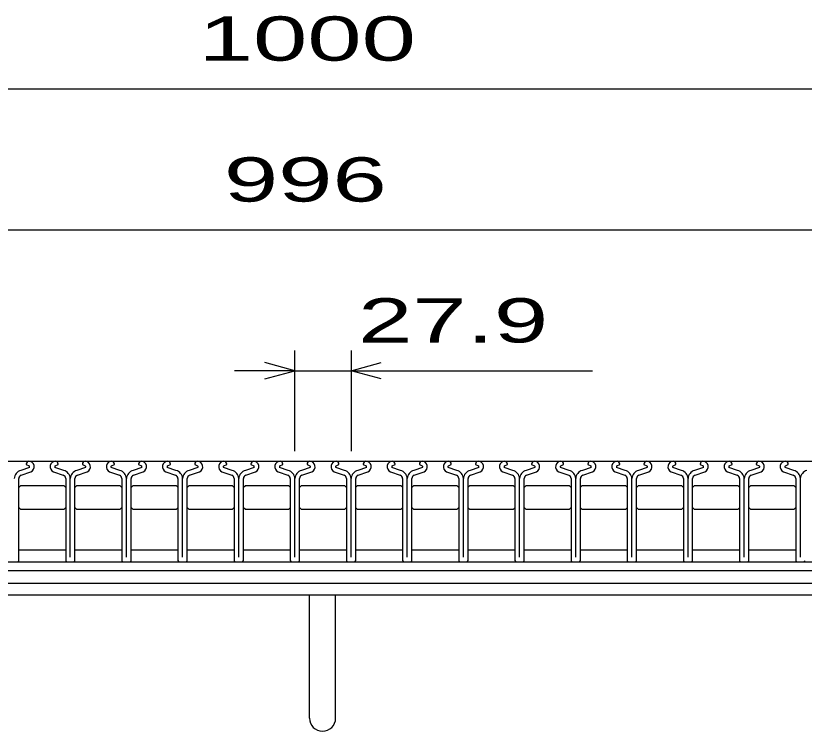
# Model space of a CAD drawing. Units: millimetres, scale not verified. Extents: x -1820 to 1731, y -1282 to 1054.
# Drawn here: x -1002.4 to -610.7, y -756.1 to -400.7 of the extents above; entities that cross this region are included whole.
import ezdxf
from ezdxf.enums import TextEntityAlignment as Align

# ---------------------------------------------------------------- set-up
doc = ezdxf.new("R2010")
doc.units = ezdxf.units.MM
doc.header["$LTSCALE"] = 10
for name, color, linetype, lineweight in [('16', 3, 'Continuous', 25), ('19', 6, 'Continuous', 25), ('22', 2, 'Continuous', 25)]:
    doc.layers.add(name, color=color, linetype=linetype, lineweight=lineweight)
doc.styles.add('ベクトル', font='')
doc.styles.get('ベクトル').set_extended_font_data('ベクトル')

msp = doc.modelspace()

# ---------------------------------------------------------------- linework, layer by layer
at = {"layer": '16'}
for p, q in [((-1348, -622), (-352, -622)), ((-995.6, -625.01), (-999.92, -626.53)), ((-997.2, -623.38), (-997.2, -623.61)), ((-997.2, -623.61), (-995.76, -624.31)), ((-978.6, -626.53), (-982.92, -625.01)), ((-982.76, -624.31), (-981.32, -623.61)), ((-981.32, -623.61), (-981.32, -623.38)), ((-967.7, -625.01), (-972.02, -626.53)), ((-969.3, -623.38), (-969.3, -623.61)), ((-969.3, -623.61), (-967.86, -624.31)), ((-950.7, -626.53), (-955.02, -625.01)), ((-954.86, -624.31), (-953.42, -623.61)), ((-953.42, -623.61), (-953.42, -623.38)), ((-939.8, -625.01), (-944.12, -626.53)), ((-941.4, -623.38), (-941.4, -623.61)), ((-941.4, -623.61), (-939.96, -624.31)), ((-922.8, -626.53), (-927.12, -625.01)), ((-926.96, -624.31), (-925.52, -623.61)), ((-925.52, -623.61), (-925.52, -623.38)), ((-911.9, -625.01), (-916.22, -626.53)), ((-913.5, -623.38), (-913.5, -623.61)), ((-913.5, -623.61), (-912.06, -624.31)), ((-894.9, -626.53), (-899.22, -625.01)), ((-899.06, -624.31), (-897.62, -623.61)), ((-897.62, -623.61), (-897.62, -623.38)), ((-884, -625.01), (-888.32, -626.53)), ((-885.6, -623.38), (-885.6, -623.61)), ((-885.6, -623.61), (-884.16, -624.31)), ((-867, -626.53), (-871.32, -625.01)), ((-871.16, -624.31), (-869.72, -623.61)), ((-869.72, -623.61), (-869.72, -623.38)), ((-856.1, -625.01), (-860.42, -626.53)), ((-857.7, -623.38), (-857.7, -623.61)), ((-857.7, -623.61), (-856.26, -624.31)), ((-839.1, -626.53), (-843.42, -625.01)), ((-843.26, -624.31), (-841.82, -623.61)), ((-841.82, -623.61), (-841.82, -623.38)), ((-828.2, -625.01), (-832.52, -626.53)), ((-829.8, -623.38), (-829.8, -623.61)), ((-829.8, -623.61), (-828.36, -624.31)), ((-811.2, -626.53), (-815.52, -625.01)), ((-815.36, -624.31), (-813.92, -623.61)), ((-813.92, -623.61), (-813.92, -623.38)), ((-800.3, -625.01), (-804.62, -626.53)), ((-801.9, -623.38), (-801.9, -623.61)), ((-801.9, -623.61), (-800.46, -624.31)), ((-783.3, -626.53), (-787.62, -625.01)), ((-787.46, -624.31), (-786.02, -623.61)), ((-786.02, -623.61), (-786.02, -623.38)), ((-772.4, -625.01), (-776.72, -626.53)), ((-774, -623.38), (-774, -623.61)), ((-774, -623.61), (-772.56, -624.31)), ((-755.4, -626.53), (-759.72, -625.01)), ((-759.56, -624.31), (-758.12, -623.61)), ((-758.12, -623.61), (-758.12, -623.38)), ((-744.5, -625.01), (-748.82, -626.53)), ((-746.1, -623.38), (-746.1, -623.61)), ((-746.1, -623.61), (-744.66, -624.31)), ((-727.5, -626.53), (-731.82, -625.01)), ((-731.66, -624.31), (-730.22, -623.61)), ((-730.22, -623.61), (-730.22, -623.38)), ((-716.6, -625.01), (-720.92, -626.53)), ((-718.2, -623.38), (-718.2, -623.61)), ((-718.2, -623.61), (-716.76, -624.31)), ((-699.6, -626.53), (-703.92, -625.01)), ((-703.76, -624.31), (-702.32, -623.61)), ((-702.32, -623.61), (-702.32, -623.38)), ((-688.7, -625.01), (-693.02, -626.53)), ((-690.3, -623.38), (-690.3, -623.61)), ((-690.3, -623.61), (-688.86, -624.31)), ((-671.7, -626.53), (-676.02, -625.01)), ((-675.86, -624.31), (-674.42, -623.61)), ((-674.42, -623.61), (-674.42, -623.38)), ((-660.8, -625.01), (-665.12, -626.53)), ((-662.4, -623.38), (-662.4, -623.61)), ((-662.4, -623.61), (-660.96, -624.31)), ((-643.8, -626.53), (-648.12, -625.01)), ((-647.96, -624.31), (-646.52, -623.61)), ((-646.52, -623.61), (-646.52, -623.38)), ((-632.9, -625.01), (-637.22, -626.53)), ((-634.5, -623.38), (-634.5, -623.61)), ((-634.5, -623.61), (-633.06, -624.31)), ((-615.9, -626.53), (-620.22, -625.01)), ((-620.06, -624.31), (-618.62, -623.61)), ((-618.62, -623.61), (-618.62, -623.38)), ((-1000.91, -671.31), (-1000.91, -630.59)), ((-999.71, -628.89), (-994.84, -627.18)), ((-983.68, -627.18), (-978.81, -628.89)), ((-977.61, -630.59), (-977.61, -671.31)), ((-975.3, -669.71), (-975.3, -630.64)), ((-973.01, -671.31), (-973.01, -630.59)), ((-971.81, -628.89), (-966.94, -627.18)), ((-955.78, -627.18), (-950.91, -628.89)), ((-949.71, -630.59), (-949.71, -671.31)), ((-947.4, -669.71), (-947.4, -630.64)), ((-945.11, -671.31), (-945.11, -630.59)), ((-943.91, -628.89), (-939.04, -627.18)), ((-927.88, -627.18), (-923.01, -628.89)), ((-921.81, -630.59), (-921.81, -671.31)), ((-919.5, -669.71), (-919.5, -630.64)), ((-917.21, -671.31), (-917.21, -630.59)), ((-916.01, -628.89), (-911.14, -627.18)), ((-899.98, -627.18), (-895.11, -628.89)), ((-893.91, -630.59), (-893.91, -671.31)), ((-891.6, -669.71), (-891.6, -630.64)), ((-889.31, -671.31), (-889.31, -630.59)), ((-888.11, -628.89), (-883.24, -627.18)), ((-872.08, -627.18), (-867.21, -628.89)), ((-866.01, -630.59), (-866.01, -671.31)), ((-863.7, -669.71), (-863.7, -630.64)), ((-861.41, -671.31), (-861.41, -630.59)), ((-860.21, -628.89), (-855.34, -627.18)), ((-844.18, -627.18), (-839.31, -628.89)), ((-838.11, -630.59), (-838.11, -671.31)), ((-835.8, -669.71), (-835.8, -630.64)), ((-833.51, -671.31), (-833.51, -630.59)), ((-832.31, -628.89), (-827.44, -627.18)), ((-816.28, -627.18), (-811.41, -628.89)), ((-810.21, -630.59), (-810.21, -671.31)), ((-807.9, -669.71), (-807.9, -630.64)), ((-805.61, -671.31), (-805.61, -630.59)), ((-804.41, -628.89), (-799.54, -627.18)), ((-788.38, -627.18), (-783.51, -628.89)), ((-782.31, -630.59), (-782.31, -671.31)), ((-780, -669.71), (-780, -630.64)), ((-777.71, -671.31), (-777.71, -630.59)), ((-776.51, -628.89), (-771.64, -627.18)), ((-760.48, -627.18), (-755.61, -628.89)), ((-754.41, -630.59), (-754.41, -671.31)), ((-752.1, -669.71), (-752.1, -630.64)), ((-749.81, -671.31), (-749.81, -630.59)), ((-748.61, -628.89), (-743.74, -627.18)), ((-732.58, -627.18), (-727.71, -628.89)), ((-726.51, -630.59), (-726.51, -671.31)), ((-724.2, -669.71), (-724.2, -630.64)), ((-721.91, -671.31), (-721.91, -630.59)), ((-720.71, -628.89), (-715.84, -627.18)), ((-704.68, -627.18), (-699.81, -628.89)), ((-698.61, -630.59), (-698.61, -671.31)), ((-696.3, -669.71), (-696.3, -630.64)), ((-694.01, -671.31), (-694.01, -630.59)), ((-692.81, -628.89), (-687.94, -627.18)), ((-676.78, -627.18), (-671.91, -628.89)), ((-670.71, -630.59), (-670.71, -671.31)), ((-668.4, -669.71), (-668.4, -630.64)), ((-666.11, -671.31), (-666.11, -630.59)), ((-664.91, -628.89), (-660.04, -627.18)), ((-648.88, -627.18), (-644.01, -628.89)), ((-642.81, -630.59), (-642.81, -671.31)), ((-640.5, -669.71), (-640.5, -630.64)), ((-638.21, -671.31), (-638.21, -630.59)), ((-637.01, -628.89), (-632.14, -627.18)), ((-620.98, -627.18), (-616.11, -628.89)), ((-614.91, -630.59), (-614.91, -671.31)), ((-612.6, -669.71), (-612.6, -630.64)), ((-1000.95, -635), (-999.95, -634)), ((-999.95, -634), (-978.55, -634)), ((-978.55, -634), (-977.55, -635)), ((-973.05, -635), (-972.05, -634)), ((-972.05, -634), (-950.65, -634)), ((-950.65, -634), (-949.65, -635)), ((-945.15, -635), (-944.15, -634)), ((-944.15, -634), (-922.75, -634)), ((-922.75, -634), (-921.75, -635)), ((-917.25, -635), (-916.25, -634)), ((-916.25, -634), (-894.85, -634)), ((-894.85, -634), (-893.85, -635)), ((-889.35, -635), (-888.35, -634)), ((-888.35, -634), (-866.95, -634)), ((-866.95, -634), (-865.95, -635)), ((-861.45, -635), (-860.45, -634)), ((-860.45, -634), (-839.05, -634)), ((-839.05, -634), (-838.05, -635)), ((-833.55, -635), (-832.55, -634)), ((-832.55, -634), (-811.15, -634)), ((-811.15, -634), (-810.15, -635)), ((-805.65, -635), (-804.65, -634)), ((-804.65, -634), (-783.25, -634)), ((-783.25, -634), (-782.25, -635)), ((-777.75, -635), (-776.75, -634)), ((-776.75, -634), (-755.35, -634)), ((-755.35, -634), (-754.35, -635)), ((-749.85, -635), (-748.85, -634)), ((-748.85, -634), (-727.45, -634)), ((-727.45, -634), (-726.45, -635)), ((-721.95, -635), (-720.95, -634)), ((-720.95, -634), (-699.55, -634)), ((-699.55, -634), (-698.55, -635)), ((-694.05, -635), (-693.05, -634)), ((-693.05, -634), (-671.65, -634)), ((-671.65, -634), (-670.65, -635)), ((-666.15, -635), (-665.15, -634)), ((-665.15, -634), (-643.75, -634)), ((-643.75, -634), (-642.75, -635)), ((-638.25, -635), (-637.25, -634)), ((-637.25, -634), (-615.85, -634)), ((-615.85, -634), (-614.85, -635)), ((-999.95, -646), (-1000.95, -645)), ((-978.55, -646), (-999.95, -646)), ((-977.55, -645), (-978.55, -646)), ((-972.05, -646), (-973.05, -645)), ((-950.65, -646), (-972.05, -646)), ((-949.65, -645), (-950.65, -646)), ((-944.15, -646), (-945.15, -645)), ((-922.75, -646), (-944.15, -646)), ((-921.75, -645), (-922.75, -646)), ((-916.25, -646), (-917.25, -645)), ((-894.85, -646), (-916.25, -646)), ((-893.85, -645), (-894.85, -646)), ((-888.35, -646), (-889.35, -645)), ((-866.95, -646), (-888.35, -646)), ((-865.95, -645), (-866.95, -646)), ((-860.45, -646), (-861.45, -645)), ((-839.05, -646), (-860.45, -646)), ((-838.05, -645), (-839.05, -646)), ((-832.55, -646), (-833.55, -645)), ((-811.15, -646), (-832.55, -646)), ((-810.15, -645), (-811.15, -646)), ((-804.65, -646), (-805.65, -645)), ((-783.25, -646), (-804.65, -646)), ((-782.25, -645), (-783.25, -646)), ((-776.75, -646), (-777.75, -645)), ((-755.35, -646), (-776.75, -646)), ((-754.35, -645), (-755.35, -646)), ((-748.85, -646), (-749.85, -645)), ((-727.45, -646), (-748.85, -646)), ((-726.45, -645), (-727.45, -646)), ((-720.95, -646), (-721.95, -645)), ((-699.55, -646), (-720.95, -646)), ((-698.55, -645), (-699.55, -646)), ((-693.05, -646), (-694.05, -645)), ((-671.65, -646), (-693.05, -646)), ((-670.65, -645), (-671.65, -646)), ((-665.15, -646), (-666.15, -645)), ((-643.75, -646), (-665.15, -646)), ((-642.75, -645), (-643.75, -646)), ((-637.25, -646), (-638.25, -645)), ((-615.85, -646), (-637.25, -646)), ((-614.85, -645), (-615.85, -646)), ((-1000.9, -666), (-977.6, -666)), ((-973, -666), (-949.7, -666)), ((-945.1, -666), (-921.8, -666)), ((-917.2, -666), (-893.9, -666)), ((-889.3, -666), (-866, -666)), ((-861.4, -666), (-838.1, -666)), ((-833.5, -666), (-810.2, -666)), ((-805.6, -666), (-782.3, -666)), ((-777.7, -666), (-754.4, -666)), ((-749.8, -666), (-726.5, -666)), ((-721.9, -666), (-698.6, -666)), ((-694, -666), (-670.7, -666)), ((-666.1, -666), (-642.8, -666)), ((-638.2, -666), (-614.9, -666)), ((-1340.3, -672), (-359.7, -672)), ((-1004.81, -672.01), (-1001.61, -672.01)), ((-976.91, -672.01), (-973.71, -672.01)), ((-949.01, -672.01), (-945.81, -672.01)), ((-921.11, -672.01), (-917.91, -672.01)), ((-893.21, -672.01), (-890.01, -672.01)), ((-865.31, -672.01), (-862.11, -672.01)), ((-837.41, -672.01), (-834.21, -672.01)), ((-809.51, -672.01), (-806.31, -672.01)), ((-781.61, -672.01), (-778.41, -672.01)), ((-753.71, -672.01), (-750.51, -672.01)), ((-725.81, -672.01), (-722.61, -672.01)), ((-697.91, -672.01), (-694.71, -672.01)), ((-670.01, -672.01), (-666.81, -672.01)), ((-642.11, -672.01), (-638.91, -672.01)), ((-614.21, -672.01), (-611.01, -672.01)), ((-359.7, -676.5), (-1340.3, -676.5)), ((-1340.3, -682.5), (-359.7, -682.5))]:
    msp.add_line(p, q, dxfattribs=at)
for centre, radius, start, end in [((-995.75, -623.45), 1.45, 94.45, 177.5), ((-995.91, -624.7), 2.7, 293.32, 89.02), ((-982.61, -624.7), 2.7, 90.98, 246.68), ((-982.77, -623.45), 1.45, 2.5, 85.55), ((-967.85, -623.45), 1.45, 94.45, 177.5), ((-968.01, -624.7), 2.7, 293.32, 89.02), ((-954.71, -624.7), 2.7, 90.98, 246.68), ((-954.87, -623.45), 1.45, 2.5, 85.55), ((-939.95, -623.45), 1.45, 94.45, 177.5), ((-940.11, -624.7), 2.7, 293.32, 89.02), ((-926.81, -624.7), 2.7, 90.98, 246.68), ((-926.97, -623.45), 1.45, 2.5, 85.55), ((-912.05, -623.45), 1.45, 94.45, 177.5), ((-912.21, -624.7), 2.7, 293.32, 89.02), ((-898.91, -624.7), 2.7, 90.98, 246.68), ((-899.07, -623.45), 1.45, 2.5, 85.55), ((-884.15, -623.45), 1.45, 94.45, 177.5), ((-884.31, -624.7), 2.7, 293.32, 89.02), ((-871.01, -624.7), 2.7, 90.98, 246.68), ((-871.17, -623.45), 1.45, 2.5, 85.55), ((-856.25, -623.45), 1.45, 94.45, 177.5), ((-856.41, -624.7), 2.7, 293.32, 89.02), ((-843.11, -624.7), 2.7, 90.98, 246.68), ((-843.27, -623.45), 1.45, 2.5, 85.55), ((-828.35, -623.45), 1.45, 94.45, 177.5), ((-828.51, -624.7), 2.7, 293.32, 89.02), ((-815.21, -624.7), 2.7, 90.98, 246.68), ((-815.37, -623.45), 1.45, 2.5, 85.55), ((-800.45, -623.45), 1.45, 94.45, 177.5), ((-800.61, -624.7), 2.7, 293.32, 89.02), ((-787.31, -624.7), 2.7, 90.98, 246.68), ((-787.47, -623.45), 1.45, 2.5, 85.55), ((-772.55, -623.45), 1.45, 94.45, 177.5), ((-772.71, -624.7), 2.7, 293.32, 89.02), ((-759.41, -624.7), 2.7, 90.98, 246.68), ((-759.57, -623.45), 1.45, 2.5, 85.55), ((-744.65, -623.45), 1.45, 94.45, 177.5), ((-744.81, -624.7), 2.7, 293.32, 89.02), ((-731.51, -624.7), 2.7, 90.98, 246.68), ((-731.67, -623.45), 1.45, 2.5, 85.55), ((-716.75, -623.45), 1.45, 94.45, 177.5), ((-716.91, -624.7), 2.7, 293.32, 89.02), ((-703.61, -624.7), 2.7, 90.98, 246.68), ((-703.77, -623.45), 1.45, 2.5, 85.55), ((-688.85, -623.45), 1.45, 94.45, 177.5), ((-689.01, -624.7), 2.7, 293.32, 89.02), ((-675.71, -624.7), 2.7, 90.98, 246.68), ((-675.87, -623.45), 1.45, 2.5, 85.55), ((-660.95, -623.45), 1.45, 94.45, 177.5), ((-661.11, -624.7), 2.7, 293.32, 89.02), ((-647.81, -624.7), 2.7, 90.98, 246.68), ((-647.97, -623.45), 1.45, 2.5, 85.55), ((-633.05, -623.45), 1.45, 94.45, 177.5), ((-633.21, -624.7), 2.7, 293.32, 89.02), ((-619.91, -624.7), 2.7, 90.98, 246.68), ((-620.07, -623.45), 1.45, 2.5, 85.55), ((-998.63, -630.94), 4.6, 106.3, 176.22), ((-995.93, -624.72), 0.44, 317.67, 68.09), ((-982.59, -624.72), 0.44, 111.91, 222.33), ((-979.89, -630.94), 4.6, 3.78, 73.7), ((-970.73, -630.94), 4.6, 106.3, 176.22), ((-968.03, -624.72), 0.44, 317.67, 68.09), ((-954.69, -624.72), 0.44, 111.91, 222.33), ((-951.99, -630.94), 4.6, 3.78, 73.7), ((-942.83, -630.94), 4.6, 106.3, 176.22), ((-940.13, -624.72), 0.44, 317.67, 68.09), ((-926.79, -624.72), 0.44, 111.91, 222.33), ((-924.09, -630.94), 4.6, 3.78, 73.7), ((-914.93, -630.94), 4.6, 106.3, 176.22), ((-912.23, -624.72), 0.44, 317.67, 68.09), ((-898.89, -624.72), 0.44, 111.91, 222.33), ((-896.19, -630.94), 4.6, 3.78, 73.7), ((-887.03, -630.94), 4.6, 106.3, 176.22), ((-884.33, -624.72), 0.44, 317.67, 68.09), ((-870.99, -624.72), 0.44, 111.91, 222.33), ((-868.29, -630.94), 4.6, 3.78, 73.7), ((-859.13, -630.94), 4.6, 106.3, 176.22), ((-856.43, -624.72), 0.44, 317.67, 68.09), ((-843.09, -624.72), 0.44, 111.91, 222.33), ((-840.39, -630.94), 4.6, 3.78, 73.7), ((-831.23, -630.94), 4.6, 106.3, 176.22), ((-828.53, -624.72), 0.44, 317.67, 68.09), ((-815.19, -624.72), 0.44, 111.91, 222.33), ((-812.49, -630.94), 4.6, 3.78, 73.7), ((-803.33, -630.94), 4.6, 106.3, 176.22), ((-800.63, -624.72), 0.44, 317.67, 68.09), ((-787.29, -624.72), 0.44, 111.91, 222.33), ((-784.59, -630.94), 4.6, 3.78, 73.7), ((-775.43, -630.94), 4.6, 106.3, 176.22), ((-772.73, -624.72), 0.44, 317.67, 68.09), ((-759.39, -624.72), 0.44, 111.91, 222.33), ((-756.69, -630.94), 4.6, 3.78, 73.7), ((-747.53, -630.94), 4.6, 106.3, 176.22), ((-744.83, -624.72), 0.44, 317.67, 68.09), ((-731.49, -624.72), 0.44, 111.91, 222.33), ((-728.79, -630.94), 4.6, 3.78, 73.7), ((-719.63, -630.94), 4.6, 106.3, 176.22), ((-716.93, -624.72), 0.44, 317.67, 68.09), ((-703.59, -624.72), 0.44, 111.91, 222.33), ((-700.89, -630.94), 4.6, 3.78, 73.7), ((-691.73, -630.94), 4.6, 106.3, 176.22), ((-689.03, -624.72), 0.44, 317.67, 68.09), ((-675.69, -624.72), 0.44, 111.91, 222.33), ((-672.99, -630.94), 4.6, 3.78, 73.7), ((-663.83, -630.94), 4.6, 106.3, 176.22), ((-661.13, -624.72), 0.44, 317.67, 68.09), ((-647.79, -624.72), 0.44, 111.91, 222.33), ((-645.09, -630.94), 4.6, 3.78, 73.7), ((-635.93, -630.94), 4.6, 106.3, 176.22), ((-633.23, -624.72), 0.44, 317.67, 68.09), ((-619.89, -624.72), 0.44, 111.91, 222.33), ((-617.19, -630.94), 4.6, 3.78, 73.7), ((-608.03, -630.94), 4.6, 106.3, 176.22), ((-999.11, -630.59), 1.8, 109.42, 180), ((-979.41, -630.59), 1.8, 0, 70.58), ((-971.21, -630.59), 1.8, 109.42, 180), ((-951.51, -630.59), 1.8, 0, 70.58), ((-943.31, -630.59), 1.8, 109.42, 180), ((-923.61, -630.59), 1.8, 0, 70.58), ((-915.41, -630.59), 1.8, 109.42, 180), ((-895.71, -630.59), 1.8, 0, 70.58), ((-887.51, -630.59), 1.8, 109.42, 180), ((-867.81, -630.59), 1.8, 0, 70.58), ((-859.61, -630.59), 1.8, 109.42, 180), ((-839.91, -630.59), 1.8, 0, 70.58), ((-831.71, -630.59), 1.8, 109.42, 180), ((-812.01, -630.59), 1.8, 0, 70.58), ((-803.81, -630.59), 1.8, 109.42, 180), ((-784.11, -630.59), 1.8, 0, 70.58), ((-775.91, -630.59), 1.8, 109.42, 180), ((-756.21, -630.59), 1.8, 0, 70.58), ((-748.01, -630.59), 1.8, 109.42, 180), ((-728.31, -630.59), 1.8, 0, 70.58), ((-720.11, -630.59), 1.8, 109.42, 180), ((-700.41, -630.59), 1.8, 0, 70.58), ((-692.21, -630.59), 1.8, 109.42, 180), ((-672.51, -630.59), 1.8, 0, 70.58), ((-664.31, -630.59), 1.8, 109.42, 180), ((-644.61, -630.59), 1.8, 0, 70.58), ((-636.41, -630.59), 1.8, 109.42, 180), ((-616.71, -630.59), 1.8, 0, 70.58), ((-1001.61, -671.31), 0.7, 270, 0), ((-976.91, -671.31), 0.7, 180, 270), ((-973.71, -671.31), 0.7, 270, 0), ((-949.01, -671.31), 0.7, 180, 270), ((-945.81, -671.31), 0.7, 270, 0), ((-921.11, -671.31), 0.7, 180, 270), ((-917.91, -671.31), 0.7, 270, 0), ((-893.21, -671.31), 0.7, 180, 270), ((-890.01, -671.31), 0.7, 270, 0), ((-865.31, -671.31), 0.7, 180, 270), ((-862.11, -671.31), 0.7, 270, 0), ((-837.41, -671.31), 0.7, 180, 270), ((-834.21, -671.31), 0.7, 270, 0), ((-809.51, -671.31), 0.7, 180, 270), ((-806.31, -671.31), 0.7, 270, 0), ((-781.61, -671.31), 0.7, 180, 270), ((-778.41, -671.31), 0.7, 270, 0), ((-753.71, -671.31), 0.7, 180, 270), ((-750.51, -671.31), 0.7, 270, 0), ((-725.81, -671.31), 0.7, 180, 270), ((-722.61, -671.31), 0.7, 270, 0), ((-697.91, -671.31), 0.7, 180, 270), ((-694.71, -671.31), 0.7, 270, 0), ((-670.01, -671.31), 0.7, 180, 270), ((-666.81, -671.31), 0.7, 270, 0), ((-642.11, -671.31), 0.7, 180, 270), ((-638.91, -671.31), 0.7, 270, 0), ((-614.21, -671.31), 0.7, 180, 270), ((-611.01, -671.31), 0.7, 270, 0)]:
    msp.add_arc(centre, radius, start, end, dxfattribs=at)
at = {"layer": '19'}
for p, q in [((-1350, -682.5), (-350, -682.5)), ((-350, -688.5), (-1350, -688.5)), ((-856.5, -749.61), (-856.5, -688.5)), ((-843.5, -749.61), (-843.5, -688.5))]:
    msp.add_line(p, q, dxfattribs=at)
msp.add_arc((-850, -749.61), 6.5, 180, 0, dxfattribs=at)
at = {"layer": '22', "color": 4}
for p, q in [((-1350, -437), (-350, -437)), ((-1348, -507), (-352, -507)), ((-863.7, -617), (-863.7, -567)), ((-835.8, -567), (-835.8, -617)), ((-863.7, -577), (-878.7, -573)), ((-835.8, -577), (-820.8, -573)), ((-863.7, -577), (-893.7, -577)), ((-878.7, -581), (-863.7, -577)), ((-863.7, -577), (-835.8, -577)), ((-820.8, -581), (-835.8, -577)), ((-835.8, -577), (-715.8, -577))]:
    msp.add_line(p, q, dxfattribs=at)

# ---------------------------------------------------------------- texts
at = {"layer": '22', "style": 'ベクトル', "width": 1.65}
for s, p in [(' 1000 ', (-925, -412)), (' 996 ', (-912.5, -482)), (' 27.9 ', (-845.8, -552))]:
    msp.add_text(s, height=21.99, dxfattribs=at).set_placement(p, align=Align.MIDDLE_LEFT)

doc.saveas('drawing.dxf')
